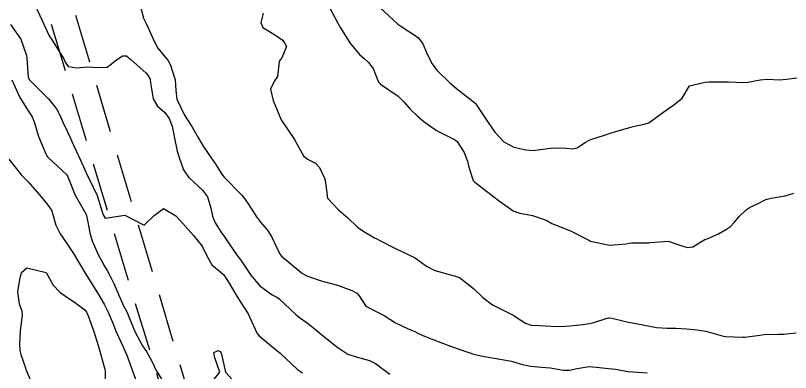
# Model space of a CAD drawing. Header units: metres. Extents: x 298520 to 308411, y 7433745 to 7450750.
# Drawn here: x 298948.1 to 299027.9, y 7450025.9 to 7450062.6 of the extents above; entities that cross this region are included whole.
import ezdxf

# ---------------------------------------------------------------- set-up
doc = ezdxf.new("R2010")
doc.units = ezdxf.units.M
doc.header["$LTSCALE"] = 10
doc.linetypes.add('DASHED', pattern=[0.75, 0.5, -0.25])
for name, color, linetype in [('Curvas de Nivel 1m', 11, 'Continuous'), ('Curvas de Nivel 5m', 15, 'Continuous'), ('Vias Secundárias', 230, 'DASHED')]:
    doc.layers.add(name, color=color, linetype=linetype)

msp = doc.modelspace()

# ---------------------------------------------------------------- linework, layer by layer
at = {"layer": 'Curvas de Nivel 1m', "flags": 128}
for points, elevation in [([(298950.155, 7450063.668), (298950.854, 7450062.188), (298951.597, 7450060.54), (298951.729, 7450060.313), (298951.825, 7450060.177), (298952.289, 7450059.463), (298953.089, 7450058.157), (298953.24, 7450057.835), (298953.555, 7450057.384), (298954.456, 7450057.239), (298955.555, 7450057.348), (298956.718, 7450057.276), (298957.555, 7450057.307), (298958.003, 7450057.651), (298958.563, 7450058.09), (298959.166, 7450058.487), (298959.567, 7450058.491), (298960.045, 7450058.075), (298961.55, 7450056.727), (298961.848, 7450056.358), (298961.986, 7450056.053), (298962.079, 7450055.508), (298962.306, 7450054.048), (298962.751, 7450053.287), (298963.499, 7450052.652), (298963.97, 7450052.025), (298964.27, 7450051.238), (298964.499, 7450050.02), (298964.789, 7450048.68), (298964.98, 7450048.015), (298965.43, 7450046.765), (298965.958, 7450046.005), (298967.403, 7450044.658), (298967.893, 7450043.983), (298968.233, 7450042.829), (298968.426, 7450041.974), (298968.702, 7450041.305), (298969.356, 7450040.283), (298969.591, 7450039.958), (298970.134, 7450039.159), (298970.967, 7450037.944), (298971.318, 7450037.451), (298972.379, 7450035.929), (298973.286, 7450034.813), (298974.576, 7450033.9), (298975.03, 7450033.653), (298975.269, 7450033.473), (298976.991, 7450031.873), (298977.251, 7450031.663), (298978.289, 7450030.9), (298979.236, 7450030.16), (298979.638, 7450029.836), (298981.214, 7450028.565), (298982.37, 7450027.808), (298983.2, 7450027.53), (298984.574, 7450027.156), (298985.193, 7450026.828), (298986.674, 7450025.755)], 734), ([(298960.861, 7450064.068), (298961.318, 7450062.361), (298961.435, 7450062.062), (298961.608, 7450061.728), (298962.384, 7450060.048), (298962.786, 7450059.253), (298963.566, 7450058.319), (298963.808, 7450058.028), (298964.08, 7450057.503), (298964.566, 7450056.02), (298964.636, 7450054.909), (298964.756, 7450054.018), (298965.497, 7450052.453), (298965.775, 7450052.007), (298966.285, 7450051.202), (298966.981, 7450049.995), (298967.461, 7450049.179), (298968.282, 7450047.977), (298968.752, 7450047.286), (298969.426, 7450046.254), (298969.666, 7450045.958), (298971.397, 7450044.19), (298971.599, 7450043.938), (298972.074, 7450043.245), (298972.949, 7450041.924), (298973.367, 7450041.359), (298974.038, 7450040.588), (298974.498, 7450039.903), (298975.327, 7450038.151), (298975.519, 7450037.888), (298977.308, 7450036.389), (298977.594, 7450036.154), (298978.133, 7450035.858), (298979.297, 7450035.436), (298979.85, 7450035.28), (298981.289, 7450034.895), (298982.749, 7450034.337), (298983.277, 7450034.067), (298983.521, 7450033.796), (298984.216, 7450032.74), (298985.257, 7450032.188), (298986.08, 7450031.762), (298987.246, 7450031.035), (298988.571, 7450030.405), (298989.237, 7450030.112), (298989.495, 7450029.986), (298990.084, 7450029.717), (298991.226, 7450029.257), (298991.923, 7450028.992), (298993.216, 7450028.534), (298994.933, 7450027.928), (298995.206, 7450027.844), (298996.053, 7450027.642), (298997.201, 7450027.427), (298997.436, 7450027.392), (298999.198, 7450027.069), (299000.347, 7450026.745), (299001.193, 7450026.56), (299002.286, 7450026.475), (299003.191, 7450026.388), (299004.581, 7450026.154), (299005.189, 7450026.141), (299005.986, 7450026.323), (299007.193, 7450026.512), (299008.262, 7450026.43), (299009.191, 7450026.314), (299009.954, 7450026.242), (299011.188, 7450026.004), (299012.714, 7450025.918), (299013.187, 7450025.874)], 733), ([(298980.274, 7450063.834), (298980.972, 7450062.473), (298981.335, 7450061.823), (298981.606, 7450061.342), (298982.56, 7450059.81), (298983.571, 7450058.627), (298983.999, 7450058.225), (298984.484, 7450057.786), (298984.954, 7450057.176), (298985.518, 7450055.77), (298985.542, 7450055.726), (298985.728, 7450055.58), (298987.522, 7450054.33), (298988.112, 7450053.741), (298988.779, 7450053.004), (298989.499, 7450052.31), (298990.193, 7450051.713), (298991.48, 7450050.808), (298993.254, 7450049.894), (298993.464, 7450049.784), (298993.597, 7450049.678), (298994.326, 7450048.541), (298994.673, 7450047.662), (298994.821, 7450047.044), (298995.271, 7450045.652), (298995.42, 7450045.478), (298996.005, 7450045.053), (298997.398, 7450043.972), (298997.831, 7450043.626), (298999.382, 7450042.539), (299000.071, 7450042.291), (299001.378, 7450042.047), (299002.77, 7450041.566), (299003.368, 7450041.251), (299003.898, 7450041.019), (299005.357, 7450040.463), (299007.177, 7450039.512), (299007.286, 7450039.454), (299007.342, 7450039.427), (299007.478, 7450039.372), (299009.338, 7450039.007), (299011.02, 7450039.145), (299011.34, 7450039.218), (299011.556, 7450039.242), (299013.341, 7450039.259), (299013.515, 7450039.265), (299015.343, 7450039.42), (299016.847, 7450038.906), (299017.337, 7450038.78), (299017.893, 7450038.829), (299018.765, 7450039.376), (299019.135, 7450039.584), (299019.347, 7450039.671), (299020.531, 7450040.177), (299021.362, 7450040.636), (299021.764, 7450040.939), (299022.129, 7450041.332), (299022.701, 7450042.005), (299023.386, 7450042.642), (299023.8, 7450042.904), (299024.615, 7450043.308), (299025.118, 7450043.58), (299025.397, 7450043.716), (299025.944, 7450043.838), (299027.401, 7450044.072), (299028.3, 7450044.365)], 731), ([(298973.623, 7450062.874), (298973.405, 7450061.913), (298973.605, 7450061.384), (298974.896, 7450060.595), (298975.587, 7450060.131), (298975.793, 7450059.888), (298976.031, 7450059.433), (298975.567, 7450058.289), (298975.383, 7450058.073), (298975.298, 7450057.893), (298975.094, 7450056.348), (298974.806, 7450055.897), (298974.387, 7450055.044), (298974.658, 7450053.899), (298975.493, 7450051.89), (298976.876, 7450049.876), (298977.452, 7450048.802), (298977.779, 7450048.198), (298978.207, 7450047.859), (298979.016, 7450047.423), (298979.434, 7450046.99), (298979.972, 7450045.835), (298980.08, 7450045.167), (298980.252, 7450043.831), (298981.381, 7450042.657), (298982.343, 7450041.81), (298983.364, 7450040.867), (298983.985, 7450040.417), (298985.108, 7450039.774), (298985.351, 7450039.645), (298985.586, 7450039.531), (298987.336, 7450038.645), (298989.207, 7450037.731), (298989.322, 7450037.657), (298990.442, 7450036.841), (298991.31, 7450036.403), (298993.079, 7450035.908), (298993.305, 7450035.863), (298993.452, 7450035.825), (298993.844, 7450035.672), (298995.286, 7450034.552), (298996.254, 7450033.64), (298997.265, 7450032.873), (298998.772, 7450032.101), (298999.256, 7450031.89), (298999.433, 7450031.786), (298999.686, 7450031.604), (299000.641, 7450030.983), (299001.245, 7450030.786), (299002.075, 7450030.741), (299003.244, 7450030.686), (299004.142, 7450030.653), (299005.245, 7450030.719), (299006.564, 7450030.838), (299007.244, 7450030.937), (299007.697, 7450031.054), (299009.047, 7450031.492), (299009.212, 7450031.532), (299009.253, 7450031.536), (299009.294, 7450031.53), (299009.532, 7450031.486), (299011.248, 7450031.1), (299011.687, 7450031.015), (299013.242, 7450030.702), (299014.13, 7450030.541), (299015.239, 7450030.474), (299016.177, 7450030.468), (299017.238, 7450030.392), (299018.315, 7450030.301), (299019.235, 7450030.168), (299020.892, 7450029.689), (299021.227, 7450029.622), (299023.013, 7450029.536), (299023.226, 7450029.538), (299024.771, 7450029.764), (299025.231, 7450029.82), (299026.668, 7450029.842), (299027.232, 7450029.845), (299028.509, 7450029.982)], 732), ([(298947.757, 7450056.001), (298948.561, 7450054.21), (298949.498, 7450052.719), (298949.849, 7450052.196), (298950.088, 7450051.593), (298950.513, 7450050.19), (298951.244, 7450048.384), (298951.344, 7450048.181), (298951.442, 7450048.046), (298952.417, 7450047.149), (298953.424, 7450046.238), (298953.482, 7450046.149), (298953.522, 7450046.049), (298954.265, 7450044.141), (298955.374, 7450042.223), (298955.422, 7450042.13), (298955.44, 7450042.061), (298955.808, 7450040.125), (298956.018, 7450039.448), (298956.601, 7450038.117), (298957.31, 7450036.834), (298957.585, 7450036.385), (298957.739, 7450036.103), (298958.259, 7450035.062), (298958.671, 7450034.089), (298959.263, 7450032.771), (298959.615, 7450032.076), (298959.869, 7450031.451), (298960.44, 7450030.068), (298961.212, 7450028.652), (298961.618, 7450028.056), (298962.179, 7450027.064), (298962.662, 7450026.045), (298963.175, 7450025.272)], 736), ([(298947.439, 7450047.848), (298948.742, 7450046.207), (298949.413, 7450045.548), (298950.616, 7450044.188), (298951.383, 7450043.235), (298951.825, 7450042.62), (298951.989, 7450042.171), (298952.276, 7450041.08), (298952.737, 7450040.159), (298953.34, 7450039.288), (298954.09, 7450038.142), (298955.303, 7450036.13), (298956.587, 7450034.117), (298957.266, 7450032.956), (298957.675, 7450032.104), (298958.136, 7450030.991), (298958.508, 7450030.091), (298959.21, 7450028.554), (298959.43, 7450028.078), (298959.583, 7450027.692), (298960.183, 7450026.07), (298960.758, 7450024.473)], 737), ([(298950.07, 7450024.191), (298949.272, 7450026.109), (298949.236, 7450026.199), (298949.185, 7450026.361), (298948.719, 7450027.728), (298948.616, 7450028.209), (298948.587, 7450028.835), (298948.657, 7450030.209), (298948.866, 7450031.823), (298948.827, 7450032.206), (298948.537, 7450032.938), (298948.385, 7450034.213), (298948.558, 7450035.474), (298948.734, 7450036.209), (298949.308, 7450036.667), (298951.303, 7450036.18), (298952.024, 7450034.902), (298952.707, 7450034.159), (298953.277, 7450033.77), (298954.347, 7450033.059), (298955.256, 7450032.352), (298955.433, 7450032.128), (298955.628, 7450031.747), (298956.209, 7450030.12), (298956.642, 7450028.685), (298956.807, 7450028.114), (298957.189, 7450026.732), (298957.339, 7450026.262), (298957.374, 7450026.107), (298957.394, 7450024.336)], 738), ([(298967.607, 7450023.983), (298969.183, 7450025.96), (298968.665, 7450027.435), (298968.538, 7450027.97), (298969.005, 7450028.164), (298969.204, 7450028.059), (298969.284, 7450027.959), (298969.357, 7450027.802), (298969.764, 7450025.954), (298971.168, 7450024.4)], 736)]:
    msp.add_lwpolyline(points, dxfattribs=dict(at, elevation=elevation))
at = {"layer": 'Curvas de Nivel 5m', "flags": 128}
for points, elevation in [([(298985.63, 7450063.482), (298987.508, 7450061.751), (298987.612, 7450061.663), (298987.824, 7450061.532), (298989.592, 7450060.352), (298990.065, 7450059.715), (298990.464, 7450058.821), (298990.989, 7450057.706), (298991.555, 7450056.954), (298992.87, 7450055.687), (298993.534, 7450055.118), (298995.444, 7450053.651), (298995.481, 7450053.619), (298995.512, 7450053.591), (298996.823, 7450051.637), (298997.478, 7450050.614), (298998.427, 7450049.62), (298999.458, 7450049.1), (299000.683, 7450048.82), (299001.455, 7450048.753), (299002.179, 7450048.85), (299003.457, 7450049.006), (299004.885, 7450048.966), (299005.457, 7450048.925), (299005.958, 7450049.025), (299006.731, 7450049.517), (299007.191, 7450049.789), (299007.469, 7450049.899), (299008.694, 7450050.278), (299009.479, 7450050.544), (299010.187, 7450050.774), (299011.488, 7450051.146), (299011.744, 7450051.202), (299012.865, 7450051.446), (299013.34, 7450051.596), (299013.495, 7450051.686), (299014.527, 7450052.448), (299015.511, 7450053.171), (299015.898, 7450053.406), (299016.79, 7450054.128), (299017.533, 7450055.39), (299019.149, 7450055.764), (299019.539, 7450055.79), (299021.091, 7450055.796), (299021.54, 7450055.796), (299023.121, 7450055.742), (299023.54, 7450055.772), (299024.834, 7450056.016), (299025.545, 7450056.074), (299026.799, 7450056.027), (299027.545, 7450056.072), (299028.585, 7450056.222)], 730), ([(298947.608, 7450061.712), (298948.689, 7450060.209), (298949.264, 7450058.507), (298949.302, 7450058.203), (298949.442, 7450056.303), (298949.462, 7450056.201), (298949.541, 7450056.047), (298951.389, 7450054.181), (298951.512, 7450054.054), (298952.347, 7450053.012), (298952.808, 7450052.16), (298953.002, 7450051.671), (298953.478, 7450050.646), (298953.716, 7450050.148), (298953.932, 7450049.679), (298954.651, 7450048.138), (298955.425, 7450046.388), (298955.545, 7450046.129), (298955.71, 7450045.836), (298956.539, 7450044.119), (298957.07, 7450042.419), (298957.16, 7450042.112), (298957.37, 7450041.794), (298959.373, 7450042.08), (298961.363, 7450041.06), (298962.398, 7450042.045), (298963.38, 7450042.766), (298964.637, 7450042.017), (298965.365, 7450041.221), (298966.451, 7450039.999), (298967.337, 7450038.911), (298967.814, 7450037.983), (298968.34, 7450037.001), (298969.305, 7450036.212), (298969.568, 7450035.957), (298970.132, 7450035.11), (298970.818, 7450033.945), (298971.266, 7450033.225), (298972.074, 7450031.932), (298972.801, 7450030.361), (298973.023, 7450029.922), (298973.23, 7450029.693), (298974.468, 7450028.648), (298975.205, 7450028.046), (298975.396, 7450027.888), (298977.186, 7450026.206), (298977.677, 7450025.865)], 735)]:
    msp.add_lwpolyline(points, dxfattribs=dict(at, elevation=elevation))
at = {"layer": 'Vias Secundárias'}
msp.add_lwpolyline([(299108.232, 7449667.88), (299103.829, 7449671.782), (299087.497, 7449690.814), (299070.543, 7449715.711), (299057.193, 7449742.403), (299047.331, 7449765.78), (299040.764, 7449785.645), (299032.079, 7449812.888), (299023.777, 7449838.744), (299018.596, 7449859.702), (299010.695, 7449882.835), (299001.548, 7449911.567), (298993.691, 7449937.01), (298986.869, 7449961.814), (298966.532, 7450021.908), (298949.693, 7450078.115), (298933.767, 7450127.684), (298930.822, 7450134.981, -0.212828), (298933.606, 7450140.975)], format="xyb", dxfattribs=at)
msp.add_lwpolyline([(299105.948, 7449665.303), (299101.369, 7449669.361), (299084.759, 7449688.717), (299067.567, 7449713.963), (299054.063, 7449740.963), (299044.105, 7449764.568), (299037.489, 7449784.582), (299028.799, 7449811.839), (299020.462, 7449837.803), (299015.289, 7449858.731), (299007.425, 7449881.756), (298998.262, 7449910.537), (298990.385, 7449936.045), (298983.569, 7449960.827), (298964.116, 7450021.021), (298947.077, 7450077.455), (298930.824, 7450125.634), (298927.461, 7450128.35), (298919.62, 7450129.013), (298899.56, 7450125.266)], dxfattribs=at)

doc.saveas('drawing.dxf')
